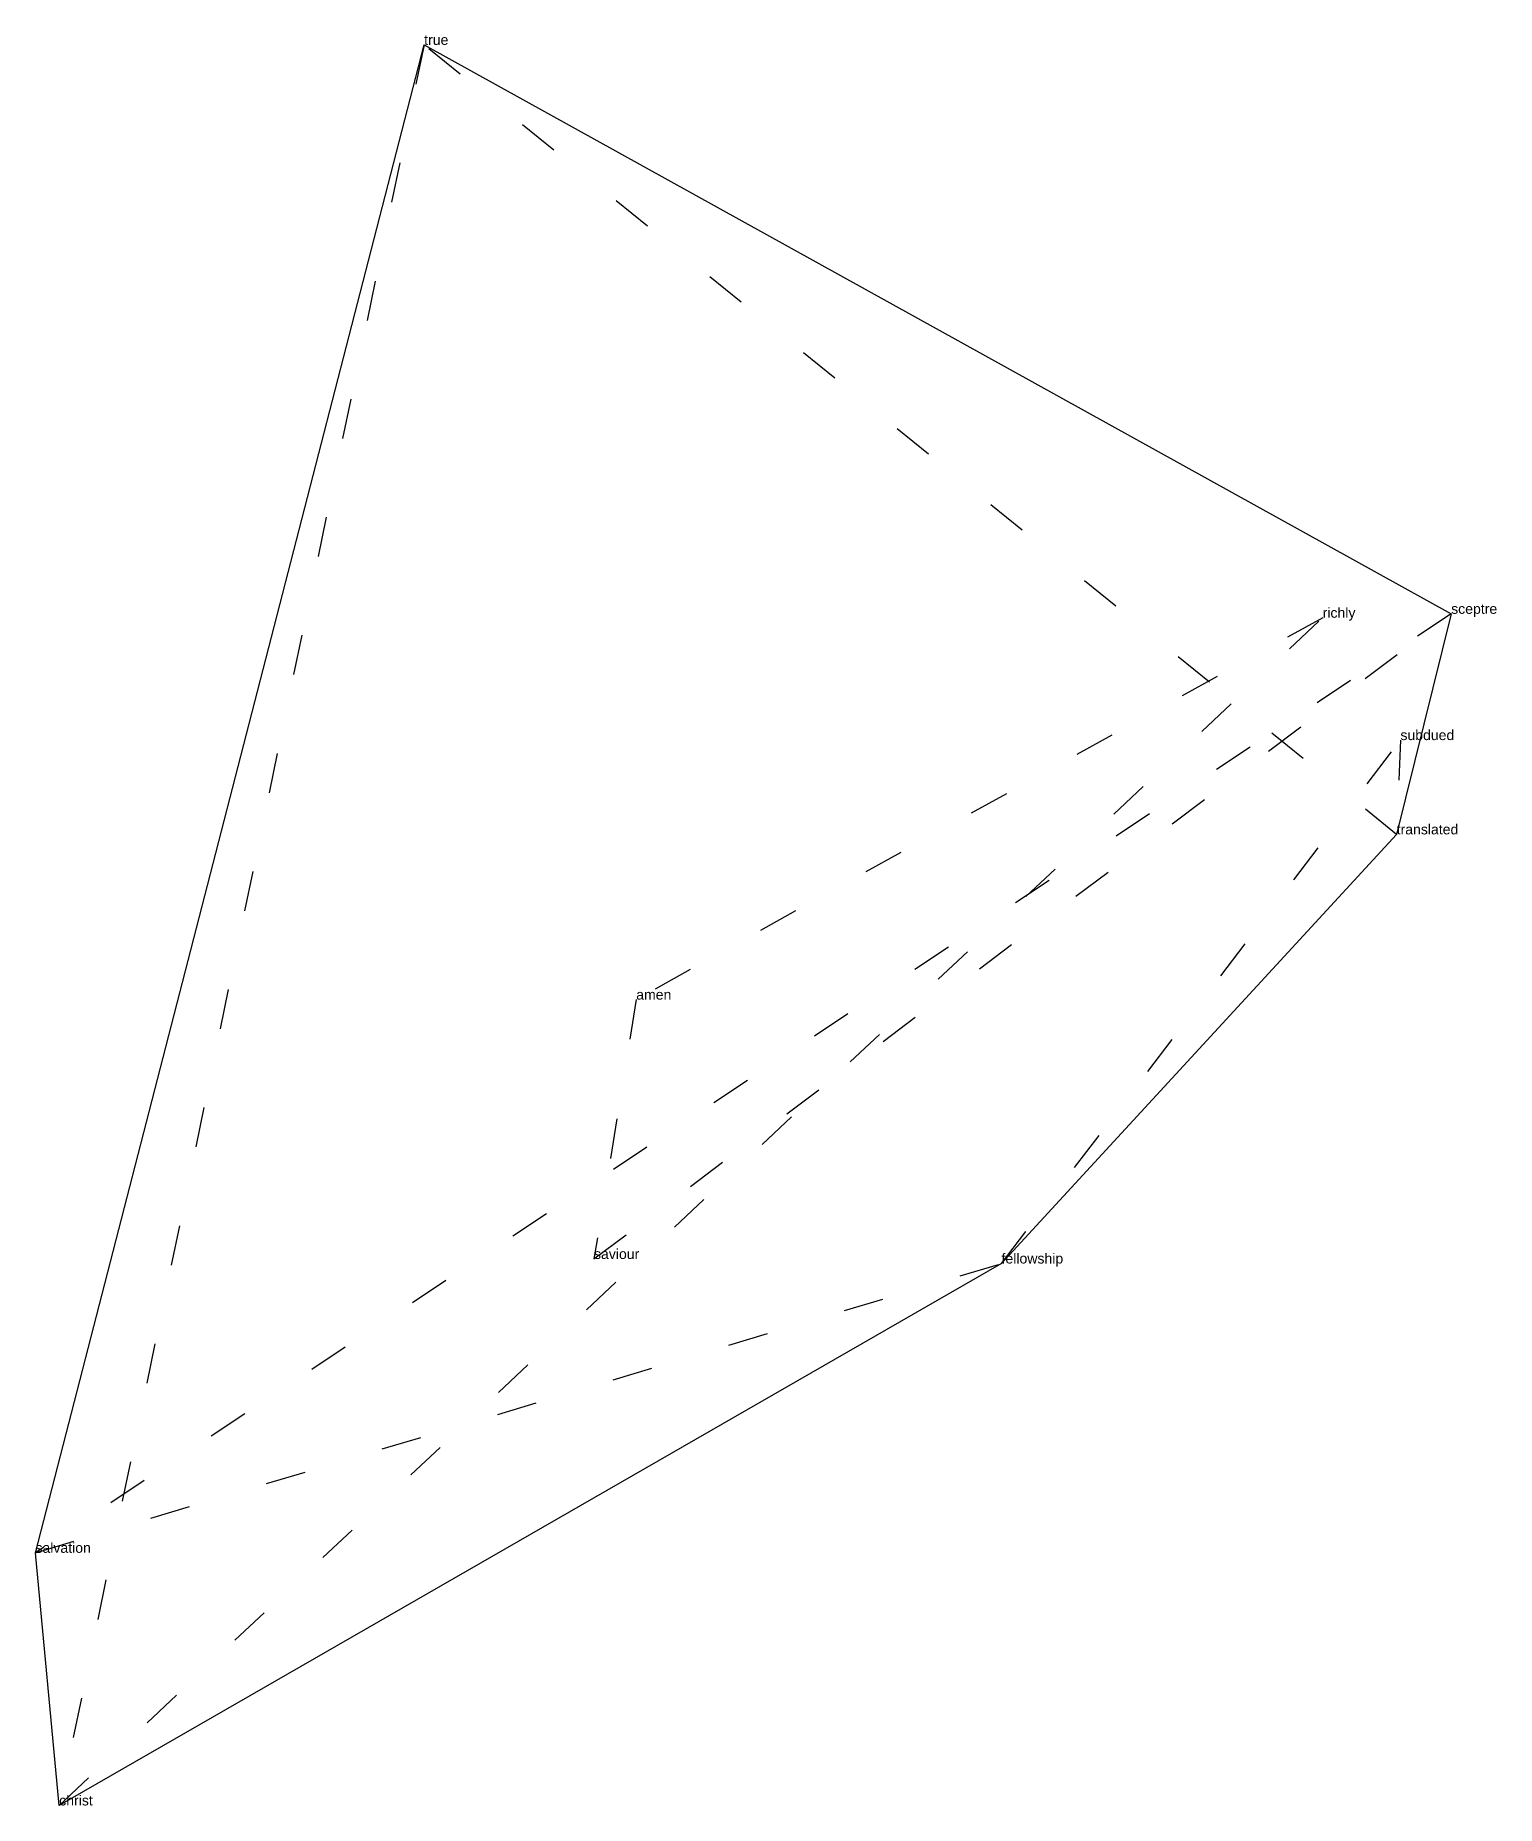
# Model space of a CAD drawing. Extents: x -1.85 to 1.78, y -2.1 to 2.31.
import ezdxf

# ---------------------------------------------------------------- set-up
doc = ezdxf.new("R2010")
doc.units = 0
doc.linetypes.add('DOT', pattern=[0.2, 0, -0.2])
doc.layers.add('TEXT', color=1, linetype='CONTINUOUS')
doc.styles.get("Standard").update_dxf_attribs({"font": 'arial.ttf'})

msp = doc.modelspace()

# ---------------------------------------------------------------- linework, layer by layer
at = {"layer": 'INTERNAL', "linetype": 'DOT'}
msp.add_polyline3d([(-0.3553, -0.0902, 0), (-0.4603, -0.7353, 0), (1.6711, 0.8696, 0), (-1.8492, -1.4663, 0), (0.5531, -0.7466, 0), (1.5449, 0.5555, 0), (1.5356, 0.3209, 0), (-0.8826, 2.285, 0), (-1.7901, -2.0948, 0), (1.3516, 0.8598, 0), (-0.3553, -0.0902, 0)], close=True, dxfattribs=at)
at = {"layer": 'OUTLINE', "linetype": 'CONTINUOUS'}
msp.add_polyline3d([(-1.7901, -2.0948, 0), (-1.8492, -1.4663, 0), (-0.8826, 2.285, 0), (1.6711, 0.8696, 0), (1.5356, 0.3209, 0), (0.5531, -0.7466, 0), (-1.7901, -2.0948, 0)], close=True, dxfattribs=at)

# ---------------------------------------------------------------- texts
at = {"layer": 'TEXT'}
for s, p in [('true', (-0.8826, 2.285)), ('richly', (1.3516, 0.8598)), ('sceptre', (1.6711, 0.8696)), ('subdued', (1.5449, 0.5555)), ('translated', (1.5356, 0.3209)), ('amen', (-0.3553, -0.0902)), ('saviour', (-0.4603, -0.7353)), ('fellowship', (0.5531, -0.7466)), ('salvation', (-1.8492, -1.4663)), ('christ', (-1.7901, -2.0948))]:
    msp.add_text(s, height=0.025, dxfattribs=at).set_placement(p)

doc.saveas('drawing.dxf')
